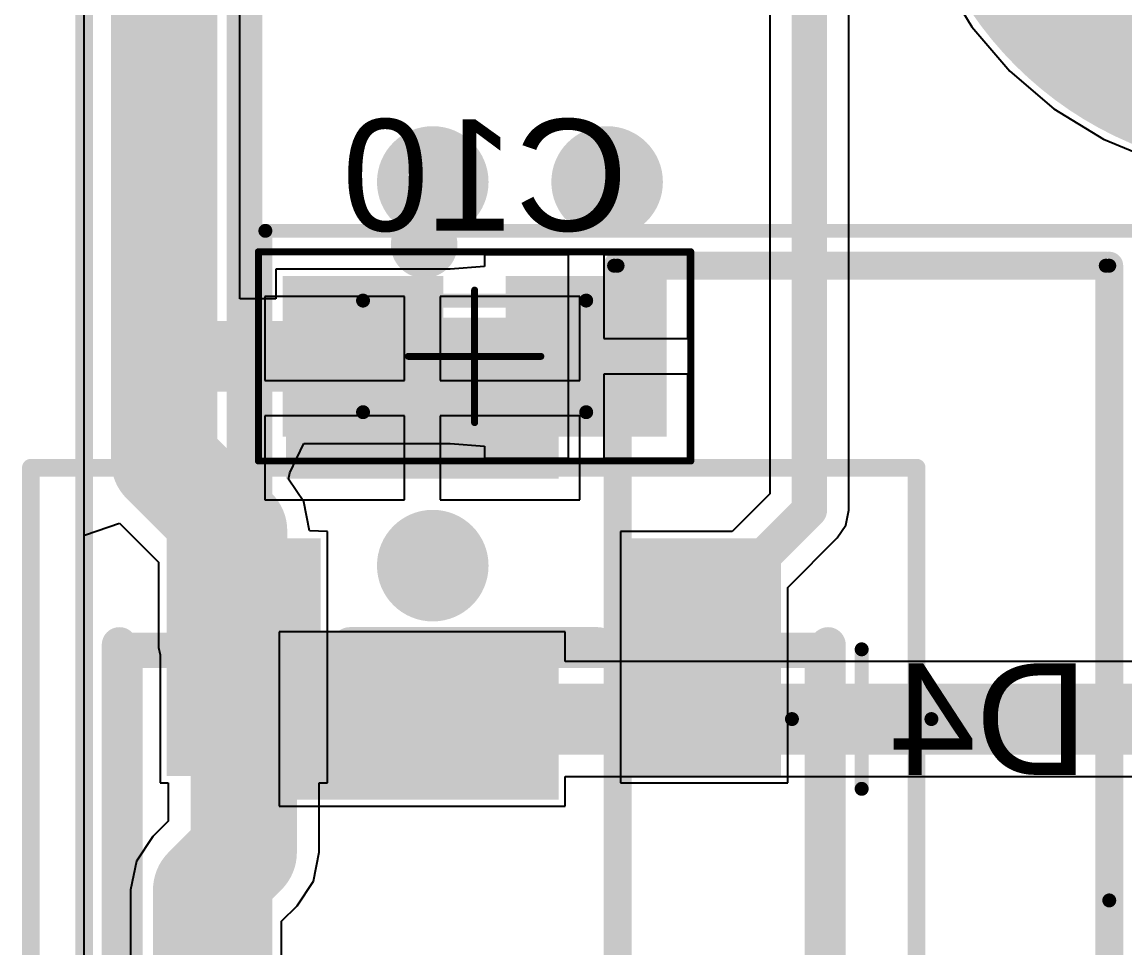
# Model space of a CAD drawing. Header units: inches. Extents: x -2.6 to 46, y -0.6 to 52.9.
# Drawn here: x -0.44 to 7.46, y 34.26 to 40.9 of the extents above; entities that cross this region are included whole.
import ezdxf

# ---------------------------------------------------------------- set-up
doc = ezdxf.new("R2010")
doc.units = ezdxf.units.IN
for name, color, linetype in [('Bottom Layer', 5, 'Continuous'), ('Bottom Overlay', 54, 'Continuous'), ('Bottom Paste', 16, 'Continuous'), ('Bottom Solder', 6, 'Continuous'), ('Mechanical 1', 6, 'Continuous'), ('Mechanical 13', 56, 'Continuous'), ('Mechanical 15', 56, 'Continuous'), ('Multi-Layer', 9, 'Continuous'), ('Top Layer', 1, 'Continuous'), ('Top Overlay', 2, 'Continuous'), ('Top Paste', 8, 'Continuous'), ('Top Solder', 216, 'Continuous')]:
    doc.layers.add(name, color=color, linetype=linetype)
doc.styles.add('Arial', font='', dxfattribs={"height": 0.2})
doc.styles.get('Arial').set_extended_font_data('Arial')

msp = doc.modelspace()

# ---------------------------------------------------------------- hatches: boundary and pattern name
at = {"layer": 'Bottom Layer'}
h = msp.add_hatch(color=5, dxfattribs=at)
edge = h.paths.add_edge_path()
edge.add_arc((8.51600024, 42.42500024), 2.50000008, 0, 360)
h = msp.add_hatch(color=5, dxfattribs=at)
edge = h.paths.add_edge_path()
edge.add_arc((2.50000008, 39.74999924), 0.3999992, 0, 360)
h = msp.add_hatch(color=5, dxfattribs=at)
edge = h.paths.add_edge_path()
edge.add_arc((3.75000012, 39.74999924), 0.3999992, 0, 360)
for points in [[(1.52499822, 38.02499888), (1.52499822, 38.97499952), (2.47499886, 38.97499952), (2.47499886, 38.02499888)], [(3.12499756, 38.02499888), (3.12499756, 38.97499952), (4.0749982, 38.97499952), (4.0749982, 38.02499888)], [(0.69499861, 35.59348355), (0.69499861, 37.09348309), (1.59499935, 37.09348309), (1.59499935, 35.59348355)], [(3.99499963, 35.59348355), (3.99499963, 37.09348309), (4.895000369999999, 37.09348309), (4.895000369999999, 35.59348355)]]:
    msp.add_hatch(color=5, dxfattribs=at).paths.add_polyline_path(points)
h = msp.add_hatch(color=5, dxfattribs=at)
edge = h.paths.add_edge_path()
edge.add_arc((2.50000008, 36.99999966), 0.3999992, 0, 360)
at = {"layer": 'Bottom Paste'}
for points in [[(1.52499822, 38.02499888), (1.52499822, 38.97499952), (2.47499886, 38.97499952), (2.47499886, 38.02499888)], [(3.12499756, 38.02499888), (3.12499756, 38.97499952), (4.0749982, 38.97499952), (4.0749982, 38.02499888)], [(0.69499861, 35.59348355), (0.69499861, 37.09348309), (1.59499935, 37.09348309), (1.59499935, 35.59348355)], [(3.99499963, 35.59348355), (3.99499963, 37.09348309), (4.895000369999999, 37.09348309), (4.895000369999999, 35.59348355)]]:
    msp.add_hatch(color=16, dxfattribs=at).paths.add_polyline_path(points)
at = {"layer": 'Bottom Solder'}
h = msp.add_hatch(color=6, dxfattribs=at)
edge = h.paths.add_edge_path()
edge.add_arc((8.51600024, 42.42500024), 2.60160008, 0, 360)
for points in [[(1.42339822, 37.92339887999999), (1.42339822, 39.07659952), (2.57659886, 39.07659952), (2.57659886, 37.92339887999999)], [(3.02339756, 37.92339887999999), (3.02339756, 39.07659952), (4.1765982, 39.07659952), (4.1765982, 37.92339887999999)], [(0.5933986099999999, 35.49188355), (0.59339861, 37.19508309), (1.69659935, 37.19508309), (1.69659935, 35.49188355)], [(3.893399629999999, 35.49188355), (3.893399629999999, 37.19508309), (4.996600369999999, 37.19508309), (4.996600369999999, 35.49188355)]]:
    msp.add_hatch(color=6, dxfattribs=at).paths.add_polyline_path(points)
at = {"layer": 'Multi-Layer'}
h = msp.add_hatch(color=9, dxfattribs=at)
edge = h.paths.add_edge_path()
edge.add_arc((8.51600024, 42.42500024), 2.50000008, 0, 360)
at = {"layer": 'Top Layer'}
h = msp.add_hatch(color=1, dxfattribs=at)
edge = h.paths.add_edge_path()
edge.add_arc((8.51600024, 42.42500024), 2.50000008, 0, 360)
h = msp.add_hatch(color=1, dxfattribs=at)
edge = h.paths.add_edge_path()
edge.add_arc((2.50000008, 39.74999924), 0.3999992, 0, 360)
h = msp.add_hatch(color=1, dxfattribs=at)
edge = h.paths.add_edge_path()
edge.add_arc((3.75000012, 39.74999924), 0.3999992, 0, 360)
for points in [[(1.55000198, 38.67500012), (3.300001019999999, 38.67500012), (3.300001019999999, 37.72499947999999), (1.55000198, 37.72499947999999)], [(1.55000198, 36.37499964), (3.300001019999999, 36.37499964), (3.300001019999999, 35.424999), (1.55000198, 35.424999)]]:
    msp.add_hatch(color=1, dxfattribs=at).paths.add_polyline_path(points)
h = msp.add_hatch(color=1, dxfattribs=at)
edge = h.paths.add_edge_path()
edge.add_arc((2.50000008, 36.99999966), 0.3999992, 0, 360)
at = {"layer": 'Top Paste'}
for points in [[(1.55000198, 38.67500012), (3.300001019999999, 38.67500012), (3.300001019999999, 37.72499947999999), (1.55000198, 37.72499947999999)], [(1.55000198, 36.37499964), (3.300001019999999, 36.37499964), (3.300001019999999, 35.424999), (1.55000198, 35.424999)]]:
    msp.add_hatch(color=8, dxfattribs=at).paths.add_polyline_path(points)
at = {"layer": 'Top Solder'}
h = msp.add_hatch(color=216, dxfattribs=at)
edge = h.paths.add_edge_path()
edge.add_arc((8.51600024, 42.42500024), 2.60160008, 0, 360)
for points in [[(1.44840198, 38.77660012), (3.40160102, 38.77660012), (3.40160102, 37.62339948), (1.44840198, 37.62339948)], [(1.44840198, 36.47659964), (3.40160102, 36.47659964), (3.40160102, 35.32339899999999), (1.44840198, 35.32339899999999)]]:
    msp.add_hatch(color=216, dxfattribs=at).paths.add_polyline_path(points)

# ---------------------------------------------------------------- linework, layer by layer
at = {"layer": 'Bottom Layer'}
for p, q in [((4.91757208, 44.92498762), (4.91757208, 37.51546726)), ((5.482427439999999, 37.39848248), (5.482427439999999, 44.808013)), ((1.11640366, 38.91191354), (1.11640366, 43.79600079999999)), ((6.147531519999999, 41.2182056), (6.365476219999999, 40.86255225999999)), ((6.365476219999999, 40.86255225999999), (6.636372300000001, 40.5453723)), ((6.636372300000001, 40.5453723), (6.953552259999999, 40.27447622)), ((6.953552259999999, 40.27447622), (7.3092056, 40.05653151999999)), ((7.3092056, 40.05653151999999), (7.694574399999999, 39.89690776)), ((3.4729928, 39.22899952), (2.87099756, 39.22899952)), ((2.87099756, 39.22899952), (2.87099756, 39.14431592)), ((3.4729928, 38.50000428), (3.4729928, 39.22899952)), ((4.3289982, 39.22899952), (3.7269928, 39.22899952)), ((3.7269928, 39.22899952), (3.7269928, 38.62700428)), ((4.3289982, 38.62700428), (4.3289982, 39.22899952)), ((2.87099756, 39.14431592), (2.62499856, 39.12500176)), ((2.61699502, 39.12499922), (1.37499852, 39.12499922)), ((1.37499852, 39.12499922), (1.37499852, 38.91191354)), ((2.62499856, 39.12500176), (2.61699502, 39.12499922)), ((1.37499852, 38.91191354), (1.11640366, 38.91191354)), ((3.7269928, 38.62700428), (4.3289982, 38.62700428)), ((3.4729928, 37.77099887999999), (3.4729928, 38.50000428)), ((4.3289982, 38.37300428), (3.7269928, 38.37300428)), ((3.7269928, 38.37300428), (3.7269928, 37.77099887999999)), ((4.3289982, 37.77099887999999), (4.3289982, 38.37300428)), ((1.47516088, 37.66607148), (1.57487366, 37.87499918)), ((1.57487366, 37.87499918), (2.61699502, 37.87499918)), ((2.61699502, 37.87499918), (2.62499856, 37.87499664)), ((2.62499856, 37.87499664), (2.87099756, 37.85568248)), ((2.87099756, 37.85568248), (2.87099756, 37.77099887999999)), ((2.87099756, 37.77099887999999), (3.4729928, 37.77099887999999)), ((3.7269928, 37.77099887999999), (4.3289982, 37.77099887999999)), ((1.46607022, 37.62099918), (1.47516088, 37.66607148)), ((1.57618938, 37.45619128), (1.46607022, 37.62099918)), ((4.91757208, 37.51546726), (4.645586339999999, 37.24348152)), ((1.61740342, 37.24900602), (1.57618938, 37.45619128)), ((5.46092888, 37.29040294), (5.482427439999999, 37.39848248)), ((0.00997966, 37.22133018), (0.254, 37.30533814)), ((0.254, 37.30533814), (0.5345938, 37.02474688)), ((1.74499778, 37.24348152), (1.61740342, 37.24900602)), ((1.74499778, 35.44348512), (1.74499778, 37.24348152)), ((4.645586339999999, 37.24348152), (3.8450012, 37.24348152)), ((3.8450012, 37.24348152), (3.8450012, 35.44348512)), ((5.39970726, 37.19877498), (5.46092888, 37.29040294)), ((0, 37.21334187999999), (0.00997966, 37.22133018)), ((0, 16.61918698), (0, 37.21334187999999)), ((5.044998799999999, 36.84406906), (5.39969964, 37.1987699)), ((5.39969964, 37.1987699), (5.39970726, 37.19877498)), ((0.5345938, 37.02474688), (0.5345938, 36.41248496)), ((5.044998799999999, 35.44348512), (5.044998799999999, 36.84406906)), ((0.5345938, 36.41248496), (0.54500018, 36.36016858)), ((0.54500018, 36.36016858), (0.54500018, 35.44348512)), ((0.54500018, 35.44348512), (0.60359544, 35.44348512)), ((0.60359544, 35.44348512), (0.60359544, 35.16925656)), ((1.68640252, 34.94499742), (1.68640252, 35.44348512)), ((1.68640252, 35.44348512), (1.74499778, 35.44348512)), ((3.8450012, 35.44348512), (5.044998799999999, 35.44348512)), ((0.60359544, 35.16925656), (0.49216818, 35.05782929999999)), ((0.49216818, 35.05782929999999), (0.37480748, 34.88218576)), ((0.37480748, 34.88218576), (0.33359344, 34.67499796)), ((1.64519102, 34.73781216), (1.68640252, 34.94499742)), ((1.52783032, 34.56216608), (1.64519102, 34.73781216)), ((0.33359344, 34.67499796), (0.33359598, 34.67498525999999)), ((0.33359598, 34.67498525999999), (0.33359598, 33.67237867999999)), ((1.41640306, 34.45074135999999), (1.5278227, 34.562161)), ((1.5278227, 34.562161), (1.52783032, 34.56216608)), ((1.41640306, 33.67237867999999), (1.41640306, 34.45074135999999))]:
    msp.add_line(p, q, dxfattribs=at)
for points in [[(0.57500012, 37.75000069999999, 0.7619999999999999, 0.7619999999999999, 0), (0.57500012, 45.99999944, 0.7619999999999999, 0.7619999999999999, 0)], [(5.19999976, 37.39848248, 0.254, 0.254, 0), (5.19999976, 44.92500032, 0.254, 0.254, 0)], [(0.95000064, 38.4999992, 0.508, 0.508, 0), (1.99999854, 38.4999992, 0.508, 0.508, 0)], [(0.57500012, 37.75000069999999, 0.7619999999999999, 0.7619999999999999, 0), (1.07599734, 37.24900348, 0.7619999999999999, 0.7619999999999999, 0)], [(1.07599734, 36.41248496, 0.7619999999999999, 0.7619999999999999, 0), (1.07599734, 37.24900348, 0.7619999999999999, 0.7619999999999999, 0)], [(4.444999999999999, 36.64348271999999, 0.254, 0.254, 0), (5.19999976, 37.39848248, 0.254, 0.254, 0)], [(1.14499898, 36.34348332, 0.7619999999999999, 0.7619999999999999, 0), (1.14499898, 36.39199986, 0.7619999999999999, 0.7619999999999999, 0)], [(4.444999999999999, 36.34348332, 0.254, 0.254, 0), (4.444999999999999, 36.64348271999999, 0.254, 0.254, 0)], [(1.14499898, 34.94499742, 0.7619999999999999, 0.7619999999999999, 0), (1.14499898, 36.34348332, 0.7619999999999999, 0.7619999999999999, 0)], [(0.87499952, 34.67499796, 0.7619999999999999, 0.7619999999999999, 0), (1.14499898, 34.94499742, 0.7619999999999999, 0.7619999999999999, 0)], [(0.87499952, 33.57500015999999, 0.7619999999999999, 0.7619999999999999, 0), (0.87499952, 34.67499796, 0.7619999999999999, 0.7619999999999999, 0)]]:
    msp.add_lwpolyline(points, format="xyseb", dxfattribs=at)
for points in [[(0.8230006400000001, 38.4999992, 0.254, 0.254, 1), (1.07700064, 38.4999992, 0.254, 0.254, 1)], [(1.87299854, 38.4999992, 0.254, 0.254, 1), (2.12699854, 38.4999992, 0.254, 0.254, 1)], [(0.38450012, 37.75000069999999, 0.3809999999999999, 0.3809999999999999, 1), (0.7655001199999999, 37.75000069999999, 0.3809999999999999, 0.3809999999999999, 1)], [(0.38450012, 37.75000069999999, 0.3809999999999999, 0.3809999999999999, 1), (0.7655001199999999, 37.75000069999999, 0.3809999999999999, 0.3809999999999999, 1)], [(0.8854973399999999, 37.24900348, 0.3809999999999999, 0.3809999999999999, 1), (1.26649734, 37.24900348, 0.3809999999999999, 0.3809999999999999, 1)], [(0.8854973399999999, 37.24900348, 0.3809999999999999, 0.3809999999999999, 1), (1.26649734, 37.24900348, 0.3809999999999999, 0.3809999999999999, 1)], [(5.13649976, 37.39848248, 0.127, 0.127, 1), (5.26349976, 37.39848248, 0.127, 0.127, 1)], [(5.13649976, 37.39848248, 0.127, 0.127, 1), (5.26349976, 37.39848248, 0.127, 0.127, 1)], [(0.8854973399999999, 36.41248496, 0.3809999999999999, 0.3809999999999999, 1), (1.26649734, 36.41248496, 0.3809999999999999, 0.3809999999999999, 1)], [(0.9544989799999999, 36.39199986, 0.3809999999999999, 0.3809999999999999, 1), (1.33549898, 36.39199986, 0.3809999999999999, 0.3809999999999999, 1)], [(4.381499999999999, 36.64348271999999, 0.127, 0.127, 1), (4.5085, 36.64348271999999, 0.127, 0.127, 1)], [(4.381499999999999, 36.64348271999999, 0.127, 0.127, 1), (4.5085, 36.64348271999999, 0.127, 0.127, 1)], [(0.9544989799999999, 36.34348332, 0.3809999999999999, 0.3809999999999999, 1), (1.33549898, 36.34348332, 0.3809999999999999, 0.3809999999999999, 1)], [(0.9544989799999999, 36.34348332, 0.3809999999999999, 0.3809999999999999, 1), (1.33549898, 36.34348332, 0.3809999999999999, 0.3809999999999999, 1)], [(4.381499999999999, 36.34348332, 0.127, 0.127, 1), (4.5085, 36.34348332, 0.127, 0.127, 1)], [(0.9544989799999999, 34.94499742, 0.3809999999999999, 0.3809999999999999, 1), (1.33549898, 34.94499742, 0.3809999999999999, 0.3809999999999999, 1)], [(0.9544989799999999, 34.94499742, 0.3809999999999999, 0.3809999999999999, 1), (1.33549898, 34.94499742, 0.3809999999999999, 0.3809999999999999, 1)], [(0.6844995199999999, 34.67499796, 0.3809999999999999, 0.3809999999999999, 1), (1.06549952, 34.67499796, 0.3809999999999999, 0.3809999999999999, 1)], [(0.6844995199999999, 34.67499796, 0.3809999999999999, 0.3809999999999999, 1), (1.06549952, 34.67499796, 0.3809999999999999, 0.3809999999999999, 1)]]:
    msp.add_lwpolyline(points, format="xyseb", close=True, dxfattribs=at)
at = {"layer": 'Bottom Overlay'}
for points in [[(0.254, 31.35199978, 0.254, 0.254, 0), (0.254, 36.43199978, 0.254, 0.254, 0)], [(1.905, 36.43199978, 0.254, 0.254, 0), (3.682999999999999, 36.43199978, 0.254, 0.254, 0)], [(5.334, 32.62199978, 0.254, 0.254, 0), (5.334, 36.43199978, 0.254, 0.254, 0)]]:
    msp.add_lwpolyline(points, format="xyseb", dxfattribs=at)
for points in [[(0.1905, 36.43199978, 0.127, 0.127, 1), (0.3175, 36.43199978, 0.127, 0.127, 1)], [(1.8415, 36.43199978, 0.127, 0.127, 1), (1.9685, 36.43199978, 0.127, 0.127, 1)], [(3.619499999999999, 36.43199978, 0.127, 0.127, 1), (3.7465, 36.43199978, 0.127, 0.127, 1)], [(5.270499999999999, 36.43199978, 0.127, 0.127, 1), (5.3975, 36.43199978, 0.127, 0.127, 1)]]:
    msp.add_lwpolyline(points, format="xyseb", close=True, dxfattribs=at)
at = {"layer": 'Mechanical 1'}
msp.add_lwpolyline([(0, 0, 0.127, 0.127, 0), (0, 49.99999905999999, 0.127, 0.127, 0)], format="xyseb", dxfattribs=at)
at = {"layer": 'Mechanical 13'}
for points in [[(1.15000024, 9.40500024, 0.254, 0.254, 0), (1.15000024, 49.79100024, 0.254, 0.254, 0)], [(3.8000813, 32.6499982, 0.0999998, 0.0999998, 0), (3.8000813, 39.15000044, 0.0999998, 0.0999998, 0)], [(3.82500124, 39.15000044, 0.0999998, 0.0999998, 0), (7.32499932, 39.15000044, 0.0999998, 0.0999998, 0)], [(7.35008182, 34.60008066, 0.0999998, 0.0999998, 0), (7.35008182, 39.15000044, 0.0999998, 0.0999998, 0)], [(2.00007982, 38.09991872, 0.0999998, 0.0999998, 0), (2.00007982, 38.89991712, 0.0999998, 0.0999998, 0)], [(2.00007982, 38.89991712, 0.0999998, 0.0999998, 0), (3.6000817, 38.89991712, 0.0999998, 0.0999998, 0)], [(3.6000817, 38.09991872, 0.0999998, 0.0999998, 0), (3.6000817, 38.89991712, 0.0999998, 0.0999998, 0)], [(2.00007982, 38.09991872, 0.0999998, 0.0999998, 0), (3.6000817, 38.09991872, 0.0999998, 0.0999998, 0)], [(0.29399992, 31.3919997, 0.254, 0.254, 0), (0.29399992, 36.39199986, 0.254, 0.254, 0)], [(0.29399992, 36.39199986, 0.254, 0.254, 0), (5.29400008, 36.39199986, 0.254, 0.254, 0)], [(5.29400008, 32.58199986, 0.254, 0.254, 0), (5.29400008, 36.39199986, 0.254, 0.254, 0)]]:
    msp.add_lwpolyline(points, format="xyseb", dxfattribs=at)
for points in [[(3.77508262, 39.15000044, 0.0499999, 0.0499999, 1), (3.825079979999999, 39.15000044, 0.0499999, 0.0499999, 1)], [(3.80000256, 39.15000044, 0.0499999, 0.0499999, 1), (3.84999992, 39.15000044, 0.0499999, 0.0499999, 1)], [(7.300000639999999, 39.15000044, 0.0499999, 0.0499999, 1), (7.349998, 39.15000044, 0.0499999, 0.0499999, 1)], [(7.32508314, 39.15000044, 0.0499999, 0.0499999, 1), (7.375080499999999, 39.15000044, 0.0499999, 0.0499999, 1)], [(1.97508114, 38.89991712, 0.0499999, 0.0499999, 1), (2.0250785, 38.89991712, 0.0499999, 0.0499999, 1)], [(1.97508114, 38.89991712, 0.0499999, 0.0499999, 1), (2.0250785, 38.89991712, 0.0499999, 0.0499999, 1)], [(3.57508302, 38.89991712, 0.0499999, 0.0499999, 1), (3.62508038, 38.89991712, 0.0499999, 0.0499999, 1)], [(3.57508302, 38.89991712, 0.0499999, 0.0499999, 1), (3.62508038, 38.89991712, 0.0499999, 0.0499999, 1)], [(1.97508114, 38.09991872, 0.0499999, 0.0499999, 1), (2.0250785, 38.09991872, 0.0499999, 0.0499999, 1)], [(1.97508114, 38.09991872, 0.0499999, 0.0499999, 1), (2.0250785, 38.09991872, 0.0499999, 0.0499999, 1)], [(3.57508302, 38.09991872, 0.0499999, 0.0499999, 1), (3.62508038, 38.09991872, 0.0499999, 0.0499999, 1)], [(3.57508302, 38.09991872, 0.0499999, 0.0499999, 1), (3.62508038, 38.09991872, 0.0499999, 0.0499999, 1)], [(0.23049992, 36.39199986, 0.127, 0.127, 1), (0.35749992, 36.39199986, 0.127, 0.127, 1)], [(0.23049992, 36.39199986, 0.127, 0.127, 1), (0.35749992, 36.39199986, 0.127, 0.127, 1)], [(5.23050008, 36.39199986, 0.127, 0.127, 1), (5.357500079999999, 36.39199986, 0.127, 0.127, 1)], [(5.23050008, 36.39199986, 0.127, 0.127, 1), (5.357500079999999, 36.39199986, 0.127, 0.127, 1)], [(7.32508314, 34.60008066, 0.0499999, 0.0499999, 1), (7.375080499999999, 34.60008066, 0.0499999, 0.0499999, 1)]]:
    msp.add_lwpolyline(points, format="xyseb", close=True, dxfattribs=at)
at = {"layer": 'Mechanical 15'}
for points in [[(1.29999994, 39.39999994, 0.0999998, 0.0999998, 0), (9.85000062, 39.39999994, 0.0999998, 0.0999998, 0)], [(1.29999994, 32.3999987, 0.0999998, 0.0999998, 0), (1.29999994, 39.39999994, 0.0999998, 0.0999998, 0)], [(1.24999496, 39.25000024, 0.0499999, 0.0499999, 0), (4.34999384, 39.25000024, 0.0499999, 0.0499999, 0)], [(1.24999496, 37.74999816, 0.0499999, 0.0499999, 0), (1.24999496, 39.25000024, 0.0499999, 0.0499999, 0)], [(4.34999384, 39.25000024, 0.0499999, 0.0499999, 0), (4.349998919999999, 39.25000024, 0.0499999, 0.0499999, 0)], [(4.349998919999999, 37.74999816, 0.0499999, 0.0499999, 0), (4.349998919999999, 39.25000024, 0.0499999, 0.0499999, 0)], [(2.79999694, 38.02499888, 0.0499999, 0.0499999, 0), (2.79999694, 38.97499698, 0.0499999, 0.0499999, 0)], [(2.32499662, 38.4999992, 0.0499999, 0.0499999, 0), (3.27499726, 38.4999992, 0.0499999, 0.0499999, 0)], [(-0.3809999999999999, 30.08199978, 0.127, 0.127, 0), (-0.3809999999999999, 37.70199977999999, 0.127, 0.127, 0)], [(-0.3809999999999999, 37.70199977999999, 0.127, 0.127, 0), (5.968999999999999, 37.70199977999999, 0.127, 0.127, 0)], [(1.24999496, 37.74999816, 0.0499999, 0.0499999, 0), (1.25000004, 37.74999816, 0.0499999, 0.0499999, 0)], [(1.25000004, 37.74999816, 0.0499999, 0.0499999, 0), (4.349998919999999, 37.74999816, 0.0499999, 0.0499999, 0)], [(5.968999999999999, 30.08199978, 0.127, 0.127, 0), (5.968999999999999, 37.70199977999999, 0.127, 0.127, 0)], [(5.575000279999999, 35.39999777999999, 0.0999998, 0.0999998, 0), (5.575000279999999, 36.39999832, 0.0999998, 0.0999998, 0)], [(5.07499874, 35.89999932, 0.0999998, 0.0999998, 0), (6.07499928, 35.89999932, 0.0999998, 0.0999998, 0)]]:
    msp.add_lwpolyline(points, format="xyseb", dxfattribs=at)
for points in [[(1.27500126, 39.39999994, 0.0499999, 0.0499999, 1), (1.32499862, 39.39999994, 0.0499999, 0.0499999, 1)], [(1.27500126, 39.39999994, 0.0499999, 0.0499999, 1), (1.32499862, 39.39999994, 0.0499999, 0.0499999, 1)], [(1.23749562, 39.25000024, 0.02499868, 0.02499868, 1), (1.2624943, 39.25000024, 0.02499868, 0.02499868, 1)], [(1.23749562, 39.25000024, 0.02499868, 0.02499868, 1), (1.2624943, 39.25000024, 0.02499868, 0.02499868, 1)], [(4.337494499999999, 39.25000024, 0.02499868, 0.02499868, 1), (4.36249318, 39.25000024, 0.02499868, 0.02499868, 1)], [(4.337494499999999, 39.25000024, 0.02499868, 0.02499868, 1), (4.36249318, 39.25000024, 0.02499868, 0.02499868, 1)], [(4.337499579999999, 39.25000024, 0.02499868, 0.02499868, 1), (4.36249826, 39.25000024, 0.02499868, 0.02499868, 1)], [(4.337499579999999, 39.25000024, 0.02499868, 0.02499868, 1), (4.36249826, 39.25000024, 0.02499868, 0.02499868, 1)], [(2.7874976, 38.97499698, 0.02499868, 0.02499868, 1), (2.81249628, 38.97499698, 0.02499868, 0.02499868, 1)], [(2.31249728, 38.4999992, 0.02499868, 0.02499868, 1), (2.33749596, 38.4999992, 0.02499868, 0.02499868, 1)], [(3.26249792, 38.4999992, 0.02499868, 0.02499868, 1), (3.287496599999999, 38.4999992, 0.02499868, 0.02499868, 1)], [(2.7874976, 38.02499888, 0.02499868, 0.02499868, 1), (2.81249628, 38.02499888, 0.02499868, 0.02499868, 1)], [(-0.41275, 37.70199977999999, 0.0635, 0.0635, 1), (-0.34925, 37.70199977999999, 0.0635, 0.0635, 1)], [(-0.41275, 37.70199977999999, 0.0635, 0.0635, 1), (-0.34925, 37.70199977999999, 0.0635, 0.0635, 1)], [(1.23749562, 37.74999816, 0.02499868, 0.02499868, 1), (1.2624943, 37.74999816, 0.02499868, 0.02499868, 1)], [(1.23749562, 37.74999816, 0.02499868, 0.02499868, 1), (1.2624943, 37.74999816, 0.02499868, 0.02499868, 1)], [(1.2375007, 37.74999816, 0.02499868, 0.02499868, 1), (1.26249938, 37.74999816, 0.02499868, 0.02499868, 1)], [(1.2375007, 37.74999816, 0.02499868, 0.02499868, 1), (1.26249938, 37.74999816, 0.02499868, 0.02499868, 1)], [(4.337499579999999, 37.74999816, 0.02499868, 0.02499868, 1), (4.36249826, 37.74999816, 0.02499868, 0.02499868, 1)], [(4.337499579999999, 37.74999816, 0.02499868, 0.02499868, 1), (4.36249826, 37.74999816, 0.02499868, 0.02499868, 1)], [(5.93725, 37.70199977999999, 0.0635, 0.0635, 1), (6.000749999999999, 37.70199977999999, 0.0635, 0.0635, 1)], [(5.93725, 37.70199977999999, 0.0635, 0.0635, 1), (6.000749999999999, 37.70199977999999, 0.0635, 0.0635, 1)], [(5.5500016, 36.39999832, 0.0499999, 0.0499999, 1), (5.59999896, 36.39999832, 0.0499999, 0.0499999, 1)], [(5.050000059999999, 35.89999932, 0.0499999, 0.0499999, 1), (5.099997419999999, 35.89999932, 0.0499999, 0.0499999, 1)], [(6.0500006, 35.89999932, 0.0499999, 0.0499999, 1), (6.09999796, 35.89999932, 0.0499999, 0.0499999, 1)], [(5.5500016, 35.39999777999999, 0.0499999, 0.0499999, 1), (5.59999896, 35.39999777999999, 0.0499999, 0.0499999, 1)]]:
    msp.add_lwpolyline(points, format="xyseb", close=True, dxfattribs=at)
at = {"layer": 'Top Layer'}
for p, q in [((0, 26.5733149), (0, 49.99999905999999)), ((6.147531519999999, 41.2182056), (6.365476219999999, 40.86255225999999)), ((6.365476219999999, 40.86255225999999), (6.636372300000001, 40.5453723)), ((6.636372300000001, 40.5453723), (6.953552259999999, 40.27447622)), ((6.953552259999999, 40.27447622), (7.3092056, 40.05653151999999)), ((7.3092056, 40.05653151999999), (7.694574399999999, 39.89690776)), ((2.2980015, 38.92900012), (1.29600198, 38.92900012)), ((1.29600198, 38.92900012), (1.29600198, 38.3269998)), ((2.2980015, 38.3269998), (2.2980015, 38.92900012)), ((3.55400102, 38.92900012), (2.5520015, 38.92900012)), ((2.5520015, 38.92900012), (2.5520015, 38.3269998)), ((3.55400102, 38.3269998), (3.55400102, 38.92900012)), ((1.29600198, 38.3269998), (2.2980015, 38.3269998)), ((2.5520015, 38.3269998), (3.55400102, 38.3269998)), ((2.2980015, 38.0729998), (1.29600198, 38.0729998)), ((1.29600198, 38.0729998), (1.29600198, 37.47099948)), ((2.2980015, 37.47099948), (2.2980015, 38.0729998)), ((3.55400102, 38.0729998), (2.5520015, 38.0729998)), ((2.5520015, 38.0729998), (2.5520015, 37.47099948)), ((3.55400102, 37.47099948), (3.55400102, 38.0729998)), ((1.29600198, 37.47099948), (2.2980015, 37.47099948)), ((2.5520015, 37.47099948), (3.55400102, 37.47099948)), ((3.45000072, 36.52499934), (1.40000228, 36.52499934)), ((1.40000228, 36.52499934), (1.40000228, 35.2749993)), ((3.45000072, 36.31191365999999), (3.45000072, 36.52499934)), ((7.69999984, 36.31191365999999), (3.45000072, 36.31191365999999)), ((3.45000072, 35.2749993), (3.45000072, 35.48808498)), ((3.45000072, 35.48808498), (7.69999984, 35.48808498)), ((1.40000228, 35.2749993), (3.45000072, 35.2749993))]:
    msp.add_line(p, q, dxfattribs=at)
msp.add_lwpolyline([(2.4250015, 35.89999932, 0.508, 0.508, 0), (8.724999059999998, 35.89999932, 0.508, 0.508, 0)], format="xyseb", dxfattribs=at)
msp.add_lwpolyline([(2.2980015, 35.89999932, 0.254, 0.254, 1), (2.5520015, 35.89999932, 0.254, 0.254, 1)], format="xyseb", close=True, dxfattribs=at)
at = {"layer": 'Top Overlay'}
for points in [[(2.54997204, 39.30000268, 0.254, 0.254, 1), (2.32636568, 39.30000268, 0.254, 0.254, 1)], [(2.26286568, 39.30000268, 0.127, 0.127, 1), (2.38986568, 39.30000268, 0.127, 0.127, 1)], [(2.48647204, 39.30000268, 0.127, 0.127, 1), (2.61347204, 39.30000268, 0.127, 0.127, 1)], [(3.77500134, 39.15000044, 0.0999998, 0.0999998, 1), (3.87500114, 39.15000044, 0.0999998, 0.0999998, 1)], [(3.77500134, 39.15000044, 0.0999998, 0.0999998, 1), (3.87500114, 39.15000044, 0.0999998, 0.0999998, 1)], [(7.274999419999999, 39.15000044, 0.0999998, 0.0999998, 1), (7.374999219999999, 39.15000044, 0.0999998, 0.0999998, 1)], [(7.300000639999999, 39.15000044, 0.0999998, 0.0999998, 1), (7.400000439999999, 39.15000044, 0.0999998, 0.0999998, 1)]]:
    msp.add_lwpolyline(points, format="xyseb", close=True, dxfattribs=at)
for points in [[(3.82500124, 39.15000044, 0.1999996, 0.1999996, 0), (7.32499932, 39.15000044, 0.1999996, 0.1999996, 0)], [(3.82500124, 32.6499982, 0.1999996, 0.1999996, 0), (3.82500124, 39.15000044, 0.1999996, 0.1999996, 0)], [(7.35000054, 32.6499982, 0.1999996, 0.1999996, 0), (7.35000054, 39.15000044, 0.1999996, 0.1999996, 0)]]:
    msp.add_lwpolyline(points, format="xyseb", dxfattribs=at)

# ---------------------------------------------------------------- texts
at = {"layer": 'Bottom Overlay', "style": 'Arial', "text_generation_flag": 2}
for s, p in [('C10', (3.89999982, 39.39999994)), ('D4', (7.20000084, 35.50000012))]:
    msp.add_text(s, height=0.8000009399999999, dxfattribs=at).set_placement(p)

doc.saveas('drawing.dxf')
